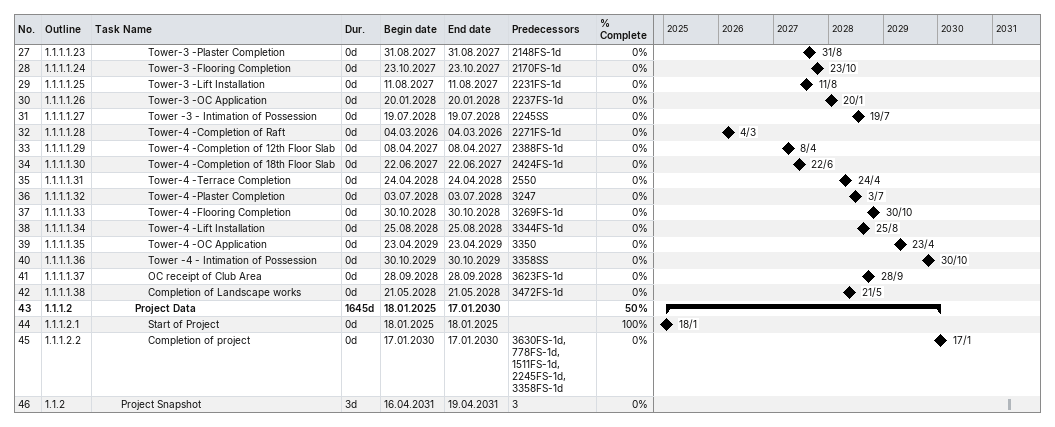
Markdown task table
| ID | WBS | Task | Duration | Start | Finish | Predecessors | % complete |
|---|---|---|---|---|---|---|---|
| 27 | 1.1.1.1.23 | Tower-3 -Plaster Completion | 0d | 2027-08-31 | 2027-08-31 | 2148FS-1d | 0 |
| 28 | 1.1.1.1.24 | Tower-3 -Flooring Completion | 0d | 2027-10-23 | 2027-10-23 | 2170FS-1d | 0 |
| 29 | 1.1.1.1.25 | Tower-3 -Lift Installation | 0d | 2027-08-11 | 2027-08-11 | 2231FS-1d | 0 |
| 30 | 1.1.1.1.26 | Tower-3 -OC Application | 0d | 2028-01-20 | 2028-01-20 | 2237FS-1d | 0 |
| 31 | 1.1.1.1.27 | Tower -3 - Intimation of Possession | 0d | 2028-07-19 | 2028-07-19 | 2245SS | 0 |
| 32 | 1.1.1.1.28 | Tower-4 -Completion of Raft | 0d | 2026-03-04 | 2026-03-04 | 2271FS-1d | 0 |
| 33 | 1.1.1.1.29 | Tower-4 -Completion of 12th Floor Slab | 0d | 2027-04-08 | 2027-04-08 | 2388FS-1d | 0 |
| 34 | 1.1.1.1.30 | Tower-4 -Completion of 18th Floor Slab | 0d | 2027-06-22 | 2027-06-22 | 2424FS-1d | 0 |
| 35 | 1.1.1.1.31 | Tower-4 -Terrace Completion | 0d | 2028-04-24 | 2028-04-24 | 2550 | 0 |
| 36 | 1.1.1.1.32 | Tower-4 -Plaster Completion | 0d | 2028-07-03 | 2028-07-03 | 3247 | 0 |
| 37 | 1.1.1.1.33 | Tower-4 -Flooring Completion | 0d | 2028-10-30 | 2028-10-30 | 3269FS-1d | 0 |
| 38 | 1.1.1.1.34 | Tower-4 -Lift Installation | 0d | 2028-08-25 | 2028-08-25 | 3344FS-1d | 0 |
| 39 | 1.1.1.1.35 | Tower-4 -OC Application | 0d | 2029-04-23 | 2029-04-23 | 3350 | 0 |
| 40 | 1.1.1.1.36 | Tower -4 - Intimation of Possession | 0d | 2029-10-30 | 2029-10-30 | 3358SS | 0 |
| 41 | 1.1.1.1.37 | OC receipt of Club Area | 0d | 2028-09-28 | 2028-09-28 | 3623FS-1d | 0 |
| 42 | 1.1.1.1.38 | Completion of Landscape works | 0d | 2028-05-21 | 2028-05-21 | 3472FS-1d | 0 |
| 43 | 1.1.1.2 | **Project Data** | 1645d | 2025-01-18 | 2030-01-17 |  | 50 |
| 44 | 1.1.1.2.1 | Start of Project | 0d | 2025-01-18 | 2025-01-18 |  | 100 |
| 45 | 1.1.1.2.2 | Completion of project | 0d | 2030-01-17 | 2030-01-17 | 3630FS-1d, 778FS-1d, 1511FS-1d, 2245FS-1d, 3358FS-1d | 0 |
| 46 | 1.1.2 | Project Snapshot | 3d | 2031-04-16 | 2031-04-19 | 3 | 0 |
